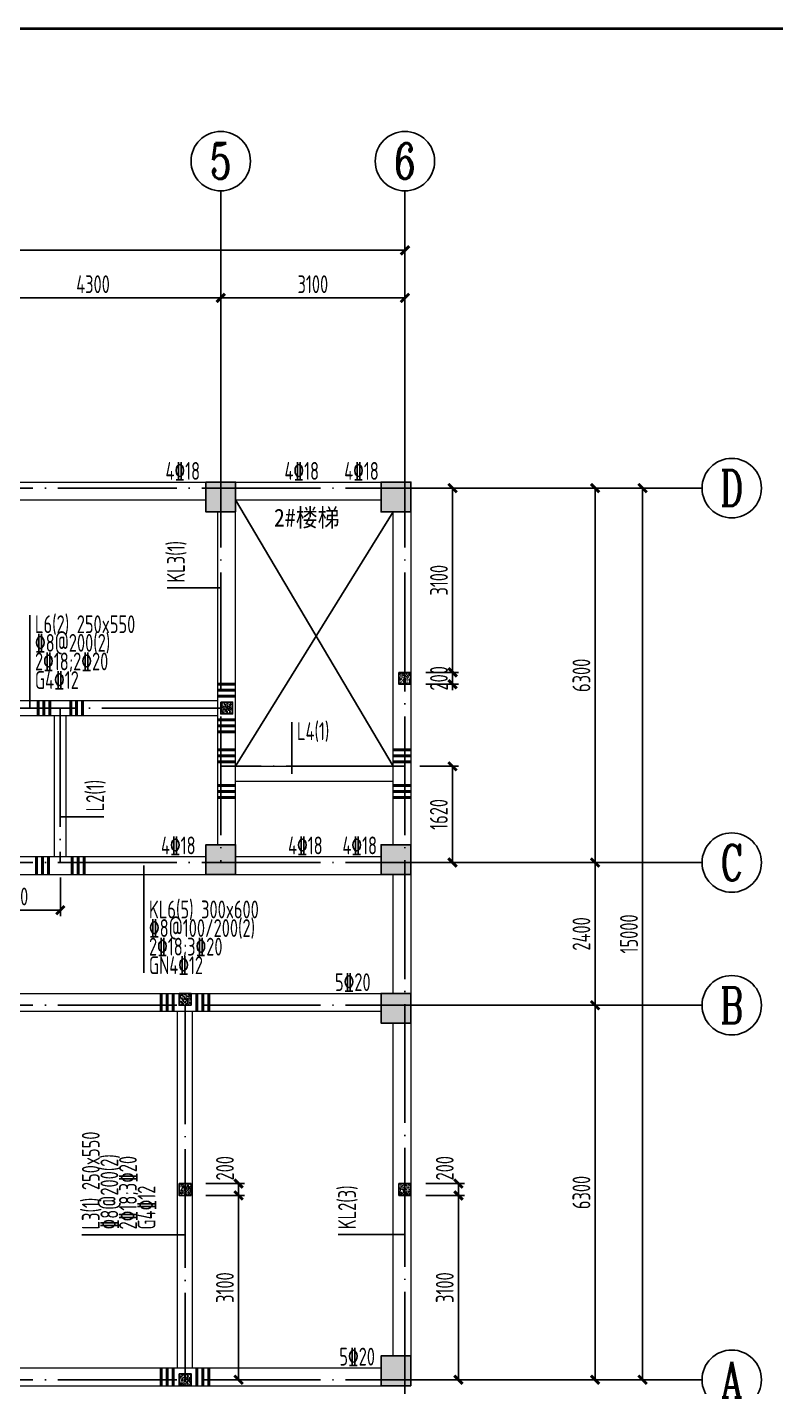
# Model space of a CAD drawing. Extents: x 9732137 to 18866768, y -962146 to 246094.
# Drawn here: x 9810541 to 9823141, y -134554 to -111681 of the extents above; entities that cross this region are included whole.
import ezdxf
from ezdxf.enums import TextEntityAlignment as Align

# ---------------------------------------------------------------- set-up
doc = ezdxf.new("R2010")
doc.units = 0
doc.header["$LTSCALE"] = 1000
doc.linetypes.add('DOTE', pattern=[2.42, 2, -0.2, 0.02, -0.2])
doc.layers.get('0').update_dxf_attribs({"linetype": 'CONTINUOUS'})
doc.layers.get('Defpoints').update_dxf_attribs({"linetype": 'CONTINUOUS'})
for name, color, linetype in [('AXIS', 1, 'DOTE'), ('AXIS_DIM', 3, 'CONTINUOUS'), ('AXIS_NUM', 7, 'CONTINUOUS'), ('BORDER', 7, 'CONTINUOUS'), ('COLU', 7, 'CONTINUOUS'), ('DIM', 3, 'CONTINUOUS'), ('TEXT', 7, 'CONTINUOUS'), ('柱涂实', 54, 'CONTINUOUS'), ('零厚板', 7, 'CONTINUOUS')]:
    doc.layers.add(name, color=color, linetype=linetype)
for name, color, linetype, lineweight in [('梁', 4, 'CONTINUOUS', 18), ('梁原位标注', 7, 'CONTINUOUS', 25), ('梁集中标注', 2, 'CONTINUOUS', 25), ('梁集中标注竖向', 2, 'CONTINUOUS', 25), ('次梁箍筋', 1, 'CONTINUOUS', 40)]:
    doc.layers.add(name, color=color, linetype=linetype, lineweight=lineweight)
doc.styles.add('STYLE3', font='simhei.ttf', dxfattribs={"width": 0.9})
doc.styles.add('TSSD_Axis', font='Complex.shx', dxfattribs={"width": 0.7, "bigfont": 'hztxt.shx'})
doc.styles.add('TSSD_Dimension', font='Tssdeng.shx', dxfattribs={"width": 0.7, "bigfont": 'hztxt.shx'})
doc.styles.add('TSSD_Rein', font='Tssdeng.shx', dxfattribs={"width": 0.7, "bigfont": 'hztxt.shx'})
doc.dimstyles.new('TSSD_100_100$0', dxfattribs={"dimtxt": 300, "dimasz": 100, "dimexe": 100, "dimexo": 250, "dimgap": 80, "dimtad": 1, "dimdec": 0, "dimzin": 0, "dimdsep": 46, "dimtxsty": 'TSSD_Dimension', "dimblk1": 'ARCHTICK', "dimblk2": 'ARCHTICK', "dimsah": 1, "dimcen": 0, "dimclrd": 3, "dimclre": 256, "dimclrt": 7, "dimadec": 1, "dimazin": 0, "dimtfac": 1, "dimtdec": 0, "dimtix": 1, "dimtmove": 2, "dimatfit": 3, "dimldrblk": 'ARCHTICK', "dimfxl": 1, "dimtolj": 1, "dimtzin": 0, "dimarcsym": 0})

# ---------------------------------------------------------------- blocks, each defined once
blk = doc.blocks.new('ts_axno')
at = {"color": 0, "linetype": 'ByBlock', "lineweight": -2}
blk.add_circle((0, 0), 0.5, dxfattribs=at)
at = {"color": 0, "linetype": 'ByBlock', "lineweight": -2, "style": 'TSSD_Axis', "width": 0.7}
blk.add_attdef('A', text='', height=0.6, dxfattribs=at).set_placement((0, 0), align=Align.MIDDLE_CENTER)
blk = doc.blocks.new('_ArchTick')
at = {"color": 0, "linetype": 'ByBlock', "const_width": 0.5}
blk.add_lwpolyline([(-0.71, -0.71), (0.71, 0.71)], dxfattribs=at)
blk = doc.blocks.new('*D8')
at = {"layer": 'AXIS_DIM', "lineweight": -2}
for p, q in [((9813799, -118185), (9813799, -116135)), ((9816899, -118185), (9816899, -116135))]:
    blk.add_line(p, q, dxfattribs=at)
at = {"layer": 'AXIS_DIM', "color": 3, "lineweight": -2}
blk.add_line((9816899, -116235), (9813799, -116235), dxfattribs=at)
at = {"layer": 'Defpoints', "color": 0}
for p in [(9813799, -116235), (9813799, -118435), (9816899, -118435)]:
    blk.add_point(p, dxfattribs=at)
at = {"layer": 'AXIS_DIM', "color": 3, "lineweight": -2, "xscale": 100, "yscale": 100, "zscale": 100, "rotation": 180}
blk.add_blockref('_ArchTick', (9813799, -116235), dxfattribs=at)
at = {"layer": 'AXIS_DIM', "color": 3, "lineweight": -2, "xscale": 100, "yscale": 100, "zscale": 100}
blk.add_blockref('_ArchTick', (9816899, -116235), dxfattribs=at)
at = {"layer": 'AXIS_DIM', "color": 7, "insert": (9815349, -116005), "char_height": 300, "attachment_point": 5, "style": 'TSSD_Dimension'}
blk.add_mtext('\\A1;3100', dxfattribs=at)
blk = doc.blocks.new('*D9')
at = {"layer": 'AXIS_DIM', "lineweight": -2}
for p, q in [((9809499, -118185), (9809499, -116135)), ((9813799, -118185), (9813799, -116135))]:
    blk.add_line(p, q, dxfattribs=at)
at = {"layer": 'AXIS_DIM', "color": 3, "lineweight": -2}
blk.add_line((9813799, -116235), (9809499, -116235), dxfattribs=at)
at = {"layer": 'Defpoints', "color": 0}
for p in [(9809499, -116235), (9809499, -118435), (9813799, -118435)]:
    blk.add_point(p, dxfattribs=at)
at = {"layer": 'AXIS_DIM', "color": 3, "lineweight": -2, "xscale": 100, "yscale": 100, "zscale": 100, "rotation": 180}
blk.add_blockref('_ArchTick', (9809499, -116235), dxfattribs=at)
at = {"layer": 'AXIS_DIM', "color": 3, "lineweight": -2, "xscale": 100, "yscale": 100, "zscale": 100}
blk.add_blockref('_ArchTick', (9813799, -116235), dxfattribs=at)
at = {"layer": 'AXIS_DIM', "color": 7, "insert": (9811649, -116005), "char_height": 300, "attachment_point": 5, "style": 'TSSD_Dimension'}
blk.add_mtext('\\A1;4300', dxfattribs=at)
blk = doc.blocks.new('*D13')
at = {"layer": 'AXIS_DIM', "lineweight": -2}
for p, q in [((9794899, -118185), (9794899, -115335)), ((9816899, -118185), (9816899, -115335))]:
    blk.add_line(p, q, dxfattribs=at)
at = {"layer": 'AXIS_DIM', "color": 3, "lineweight": -2}
blk.add_line((9794899, -115435), (9816899, -115435), dxfattribs=at)
at = {"layer": 'Defpoints', "color": 0}
for p in [(9816899, -115435), (9794899, -118435), (9816899, -118435)]:
    blk.add_point(p, dxfattribs=at)
at = {"layer": 'AXIS_DIM', "color": 3, "lineweight": -2, "xscale": 100, "yscale": 100, "zscale": 100, "rotation": 180}
blk.add_blockref('_ArchTick', (9794899, -115435), dxfattribs=at)
at = {"layer": 'AXIS_DIM', "color": 3, "lineweight": -2, "xscale": 100, "yscale": 100, "zscale": 100}
blk.add_blockref('_ArchTick', (9816899, -115435), dxfattribs=at)
at = {"layer": 'AXIS_DIM', "color": 7, "insert": (9805899, -115205), "char_height": 300, "attachment_point": 5, "style": 'TSSD_Dimension'}
blk.add_mtext('\\A1;22000', dxfattribs=at)
blk = doc.blocks.new('*D22')
at = {"layer": 'AXIS_DIM', "lineweight": -2}
for p, q in [((9818149, -119435), (9820199, -119435)), ((9818149, -125735), (9820199, -125735))]:
    blk.add_line(p, q, dxfattribs=at)
at = {"layer": 'AXIS_DIM', "color": 3, "lineweight": -2}
blk.add_line((9820099, -119435), (9820099, -125735), dxfattribs=at)
at = {"layer": 'Defpoints', "color": 0}
for p in [(9817899, -119435), (9817899, -125735), (9820099, -125735)]:
    blk.add_point(p, dxfattribs=at)
at = {"layer": 'AXIS_DIM', "color": 3, "lineweight": -2, "xscale": 100, "yscale": 100, "zscale": 100}
for p, rotation in [((9820099, -119435), 90), ((9820099, -125735), 270)]:
    blk.add_blockref('_ArchTick', p, dxfattribs=dict(at, rotation=rotation))
at = {"layer": 'AXIS_DIM', "color": 7, "insert": (9819869, -122585), "char_height": 300, "attachment_point": 5, "rotation": 90, "style": 'TSSD_Dimension'}
blk.add_mtext('\\A1;6300', dxfattribs=at)
blk = doc.blocks.new('*D23')
at = {"layer": 'AXIS_DIM', "lineweight": -2}
for p, q in [((9818149, -125735), (9820199, -125735)), ((9818149, -128135), (9820199, -128135))]:
    blk.add_line(p, q, dxfattribs=at)
at = {"layer": 'AXIS_DIM', "color": 3, "lineweight": -2}
blk.add_line((9820099, -125735), (9820099, -128135), dxfattribs=at)
at = {"layer": 'Defpoints', "color": 0}
for p in [(9817899, -125735), (9817899, -128135), (9820099, -128135)]:
    blk.add_point(p, dxfattribs=at)
at = {"layer": 'AXIS_DIM', "color": 3, "lineweight": -2, "xscale": 100, "yscale": 100, "zscale": 100}
for p, rotation in [((9820099, -125735), 90), ((9820099, -128135), 270)]:
    blk.add_blockref('_ArchTick', p, dxfattribs=dict(at, rotation=rotation))
at = {"layer": 'AXIS_DIM', "color": 7, "insert": (9819869, -126935), "char_height": 300, "attachment_point": 5, "rotation": 90, "style": 'TSSD_Dimension'}
blk.add_mtext('\\A1;2400', dxfattribs=at)
blk = doc.blocks.new('*D24')
at = {"layer": 'AXIS_DIM', "lineweight": -2}
for p, q in [((9818149, -128135), (9820199, -128135)), ((9818149, -134435), (9820199, -134435))]:
    blk.add_line(p, q, dxfattribs=at)
at = {"layer": 'AXIS_DIM', "color": 3, "lineweight": -2}
blk.add_line((9820099, -128135), (9820099, -134435), dxfattribs=at)
at = {"layer": 'Defpoints', "color": 0}
for p in [(9817899, -128135), (9817899, -134435), (9820099, -134435)]:
    blk.add_point(p, dxfattribs=at)
at = {"layer": 'AXIS_DIM', "color": 3, "lineweight": -2, "xscale": 100, "yscale": 100, "zscale": 100}
for p, rotation in [((9820099, -128135), 90), ((9820099, -134435), 270)]:
    blk.add_blockref('_ArchTick', p, dxfattribs=dict(at, rotation=rotation))
at = {"layer": 'AXIS_DIM', "color": 7, "insert": (9819869, -131285), "char_height": 300, "attachment_point": 5, "rotation": 90, "style": 'TSSD_Dimension'}
blk.add_mtext('\\A1;6300', dxfattribs=at)
blk = doc.blocks.new('*D25')
at = {"layer": 'AXIS_DIM', "lineweight": -2}
for p, q in [((9818149, -119435), (9820999, -119435)), ((9818149, -134435), (9820999, -134435))]:
    blk.add_line(p, q, dxfattribs=at)
at = {"layer": 'AXIS_DIM', "color": 3, "lineweight": -2}
blk.add_line((9820899, -134435), (9820899, -119435), dxfattribs=at)
at = {"layer": 'Defpoints', "color": 0}
for p in [(9817899, -119435), (9820899, -119435), (9817899, -134435)]:
    blk.add_point(p, dxfattribs=at)
at = {"layer": 'AXIS_DIM', "color": 3, "lineweight": -2, "xscale": 100, "yscale": 100, "zscale": 100}
for p, rotation in [((9820899, -119435), 90), ((9820899, -134435), 270)]:
    blk.add_blockref('_ArchTick', p, dxfattribs=dict(at, rotation=rotation))
at = {"layer": 'AXIS_DIM', "color": 7, "insert": (9820669, -126935), "char_height": 300, "attachment_point": 5, "rotation": 90, "style": 'TSSD_Dimension'}
blk.add_mtext('\\A1;15000', dxfattribs=at)
blk = doc.blocks.new('*D140')
at = {"layer": 'Defpoints', "color": 0}
for p in [(9809499, -125735), (9811099, -125735), (9811099, -126535)]:
    blk.add_point(p, dxfattribs=at)
at = {"layer": 'DIM', "lineweight": -2}
for p, q in [((9809499, -125985), (9809499, -126635)), ((9811099, -125985), (9811099, -126635))]:
    blk.add_line(p, q, dxfattribs=at)
at = {"layer": 'DIM', "color": 3, "lineweight": -2}
blk.add_line((9809499, -126535), (9811099, -126535), dxfattribs=at)
at = {"layer": 'DIM', "color": 3, "lineweight": -2, "xscale": 100, "yscale": 100, "zscale": 100, "rotation": 180}
blk.add_blockref('_ArchTick', (9809499, -126535), dxfattribs=at)
at = {"layer": 'DIM', "color": 3, "lineweight": -2, "xscale": 100, "yscale": 100, "zscale": 100}
blk.add_blockref('_ArchTick', (9811099, -126535), dxfattribs=at)
at = {"layer": 'DIM', "color": 7, "insert": (9810299, -126305), "char_height": 300, "attachment_point": 5, "style": 'TSSD_Dimension'}
blk.add_mtext('\\A1;1600', dxfattribs=at)
blk = doc.blocks.new('*D141')
at = {"layer": 'Defpoints', "color": 0}
for p in [(9816899, -124115), (9817699, -124115), (9816899, -125735)]:
    blk.add_point(p, dxfattribs=at)
at = {"layer": 'DIM', "lineweight": -2}
for p, q in [((9817149, -124115), (9817799, -124115)), ((9817149, -125735), (9817799, -125735))]:
    blk.add_line(p, q, dxfattribs=at)
at = {"layer": 'DIM', "color": 3, "lineweight": -2}
blk.add_line((9817699, -125735), (9817699, -124115), dxfattribs=at)
at = {"layer": 'DIM', "color": 3, "lineweight": -2, "xscale": 100, "yscale": 100, "zscale": 100}
for p, rotation in [((9817699, -124115), 90), ((9817699, -125735), 270)]:
    blk.add_blockref('_ArchTick', p, dxfattribs=dict(at, rotation=rotation))
at = {"layer": 'DIM', "color": 7, "insert": (9817469, -124925), "char_height": 300, "attachment_point": 5, "rotation": 90, "style": 'TSSD_Dimension'}
blk.add_mtext('\\A1;1620', dxfattribs=at)
blk = doc.blocks.new('GZ')
at = {"layer": 'TEXT'}
h = blk.add_hatch(dxfattribs=at)
h.set_pattern_fill('AR-CONC', color=6, scale=0.4, angle=180, style=0)
h.set_pattern_definition([(230, (3351996.74, 92641.444), (-72.873868, 6.375634), [7.62, -83.82]), (175, (3351996.74, 92641.44), (14.09713, -76.422657), [6.096, -67.056]), (280.451, (3351990.67, 92641.975), (-58.777, -70.046675), [6.476, -71.236]), (226.1842, (3351996.74, 92621.12), (-108.431616, 16.81693), [11.43, -125.73]), (276.6356, (3351987.7, 92622.52), (-94.961694, -98.970222), [9.714, -106.854]), (171.184, (3351996.74, 92621.12), (-94.96184, -98.970047), [9.144, -100.584]), (201, (3351986.58, 92626.204), (-60.645952, 40.906207), [7.62, -83.82]), (146, (3351986.58, 92626.2), (-24.720811, -73.675186), [6.096, -67.056]), (251.4514, (3351981.526, 92629.61), (-85.366596, -32.769143), [6.476, -71.236]), (217.5, (3351996.74, 92641.444), (-1.2354413, -33.8220155), [0, -66.2432, 0, -68.072, 0, -67.31]), (187.5, (3351996.74, 92641.444), (-26.727865, -40.07223), [0, -38.8112, 0, -64.7192, 0, -25.654]), (147.5, (3352019.397, 92641.444), (-54.236238, 2.2914976), [0, -25.4, 0, -79.248, 0, -105.156]), (137.5, (3352029.557, 92641.444), (-59.251673, -10.170596), [0, -33.02, 0, -52.6288, 0, -74.676])])
h.paths.add_polyline_path([(3162038, 237206), (3162238, 237206), (3162238, 237006), (3162038, 237006)])
at = {"color": 6}
blk.add_lwpolyline([(3162038, 237206), (3162238, 237206), (3162238, 237006), (3162038, 237006)], close=True, dxfattribs=at)
blk = doc.blocks.new('*D498')
at = {"layer": 'Defpoints', "color": 0}
for p in [(9813299, -131335), (9814099, -131335), (9813299, -134435)]:
    blk.add_point(p, dxfattribs=at)
at = {"layer": 'DIM', "lineweight": -2}
for p, q in [((9813549, -131335), (9814199, -131335)), ((9813549, -134435), (9814199, -134435))]:
    blk.add_line(p, q, dxfattribs=at)
at = {"layer": 'DIM', "color": 3, "lineweight": -2}
blk.add_line((9814099, -134435), (9814099, -131335), dxfattribs=at)
at = {"layer": 'DIM', "color": 3, "lineweight": -2, "xscale": 100, "yscale": 100, "zscale": 100}
for p, rotation in [((9814099, -131335), 90), ((9814099, -134435), 270)]:
    blk.add_blockref('_ArchTick', p, dxfattribs=dict(at, rotation=rotation))
at = {"layer": 'DIM', "color": 7, "insert": (9813869, -132885), "char_height": 300, "attachment_point": 5, "rotation": 90, "style": 'TSSD_Dimension'}
blk.add_mtext('\\A1;3100', dxfattribs=at)
blk = doc.blocks.new('*D499')
at = {"layer": 'Defpoints', "color": 0}
for p in [(9813299, -131135), (9814099, -131135), (9813299, -131335)]:
    blk.add_point(p, dxfattribs=at)
at = {"layer": 'DIM', "lineweight": -2}
for p, q in [((9813549, -131135), (9814199, -131135)), ((9813549, -131335), (9814199, -131335))]:
    blk.add_line(p, q, dxfattribs=at)
at = {"layer": 'DIM', "color": 3, "lineweight": -2}
blk.add_line((9814099, -131335), (9814099, -131135), dxfattribs=at)
at = {"layer": 'DIM', "color": 3, "lineweight": -2, "xscale": 100, "yscale": 100, "zscale": 100}
for p, rotation in [((9814099, -131135), 90), ((9814099, -131335), 270)]:
    blk.add_blockref('_ArchTick', p, dxfattribs=dict(at, rotation=rotation))
at = {"layer": 'DIM', "color": 7, "insert": (9813869, -130877), "char_height": 300, "attachment_point": 5, "rotation": 90, "style": 'TSSD_Dimension'}
blk.add_mtext('\\A1;200', dxfattribs=at)
blk = doc.blocks.new('*D500')
at = {"layer": 'Defpoints', "color": 0}
for p in [(9816999, -131335), (9817799, -131335), (9816999, -134435)]:
    blk.add_point(p, dxfattribs=at)
at = {"layer": 'DIM', "lineweight": -2}
for p, q in [((9817249, -131335), (9817899, -131335)), ((9817249, -134435), (9817899, -134435))]:
    blk.add_line(p, q, dxfattribs=at)
at = {"layer": 'DIM', "color": 3, "lineweight": -2}
blk.add_line((9817799, -134435), (9817799, -131335), dxfattribs=at)
at = {"layer": 'DIM', "color": 3, "lineweight": -2, "xscale": 100, "yscale": 100, "zscale": 100}
for p, rotation in [((9817799, -131335), 90), ((9817799, -134435), 270)]:
    blk.add_blockref('_ArchTick', p, dxfattribs=dict(at, rotation=rotation))
at = {"layer": 'DIM', "color": 7, "insert": (9817569, -132885), "char_height": 300, "attachment_point": 5, "rotation": 90, "style": 'TSSD_Dimension'}
blk.add_mtext('\\A1;3100', dxfattribs=at)
blk = doc.blocks.new('*D501')
at = {"layer": 'Defpoints', "color": 0}
for p in [(9816999, -131135), (9817799, -131135), (9816999, -131335)]:
    blk.add_point(p, dxfattribs=at)
at = {"layer": 'DIM', "lineweight": -2}
for p, q in [((9817249, -131135), (9817899, -131135)), ((9817249, -131335), (9817899, -131335))]:
    blk.add_line(p, q, dxfattribs=at)
at = {"layer": 'DIM', "color": 3, "lineweight": -2}
blk.add_line((9817799, -131335), (9817799, -131135), dxfattribs=at)
at = {"layer": 'DIM', "color": 3, "lineweight": -2, "xscale": 100, "yscale": 100, "zscale": 100}
for p, rotation in [((9817799, -131135), 90), ((9817799, -131335), 270)]:
    blk.add_blockref('_ArchTick', p, dxfattribs=dict(at, rotation=rotation))
at = {"layer": 'DIM', "color": 7, "insert": (9817569, -130877), "char_height": 300, "attachment_point": 5, "rotation": 90, "style": 'TSSD_Dimension'}
blk.add_mtext('\\A1;200', dxfattribs=at)
blk = doc.blocks.new('*D510')
at = {"layer": 'Defpoints', "color": 0}
for p in [(9816999, -122535), (9817701, -122535), (9816999, -122735)]:
    blk.add_point(p, dxfattribs=at)
at = {"layer": 'DIM', "lineweight": -2}
for p, q in [((9817249, -122535), (9817801, -122535)), ((9817249, -122735), (9817801, -122735))]:
    blk.add_line(p, q, dxfattribs=at)
at = {"layer": 'DIM', "color": 3, "lineweight": -2}
for p, q in [((9817701, -122535), (9817701, -122435)), ((9817701, -122735), (9817701, -122535)), ((9817701, -122735), (9817701, -122835))]:
    blk.add_line(p, q, dxfattribs=at)
at = {"layer": 'DIM', "color": 3, "lineweight": -2, "xscale": 100, "yscale": 100, "zscale": 100}
for p, rotation in [((9817701, -122535), 270), ((9817701, -122735), 90)]:
    blk.add_blockref('_ArchTick', p, dxfattribs=dict(at, rotation=rotation))
at = {"layer": 'DIM', "color": 7, "insert": (9817471, -122635), "char_height": 300, "attachment_point": 5, "rotation": 90, "style": 'TSSD_Dimension'}
blk.add_mtext('\\A1;200', dxfattribs=at)
blk = doc.blocks.new('*D511')
at = {"layer": 'Defpoints', "color": 0}
for p in [(9816999, -119435), (9817701, -119435), (9816999, -122535)]:
    blk.add_point(p, dxfattribs=at)
at = {"layer": 'DIM', "lineweight": -2}
for p, q in [((9817249, -119435), (9817801, -119435)), ((9817249, -122535), (9817801, -122535))]:
    blk.add_line(p, q, dxfattribs=at)
at = {"layer": 'DIM', "color": 3, "lineweight": -2}
blk.add_line((9817701, -122535), (9817701, -119435), dxfattribs=at)
at = {"layer": 'DIM', "color": 3, "lineweight": -2, "xscale": 100, "yscale": 100, "zscale": 100}
for p, rotation in [((9817701, -119435), 90), ((9817701, -122535), 270)]:
    blk.add_blockref('_ArchTick', p, dxfattribs=dict(at, rotation=rotation))
at = {"layer": 'DIM', "color": 7, "insert": (9817471, -120985), "char_height": 300, "attachment_point": 5, "rotation": 90, "style": 'TSSD_Dimension'}
blk.add_mtext('\\A1;3100', dxfattribs=at)

msp = doc.modelspace()

# ---------------------------------------------------------------- hatches: boundary and pattern name
at = {"layer": '柱涂实'}
for points in [[(9814048.5, -119835.1), (9814048.5, -119335.1), (9813548.5, -119335.1), (9813548.5, -119835.1)], [(9816998.5, -119835.1), (9816998.5, -119335.1), (9816498.5, -119335.1), (9816498.5, -119835.1)], [(9814048.5, -125935.1), (9814048.5, -125435.1), (9813548.5, -125435.1), (9813548.5, -125935.1)], [(9816998.5, -125935.1), (9816998.5, -125435.1), (9816498.5, -125435.1), (9816498.5, -125935.1)], [(9816998.5, -128435.1), (9816998.5, -127935.1), (9816498.5, -127935.1), (9816498.5, -128435.1)], [(9816998.5, -134535.1), (9816998.5, -134035.1), (9816498.5, -134035.1), (9816498.5, -134535.1)]]:
    msp.add_hatch(color=256, dxfattribs=at).paths.add_polyline_path(points)

# ---------------------------------------------------------------- linework, layer by layer
at = {"layer": 'AXIS'}
for p, q in [((9813798.5, -118435.1, 0), (9813798.5, -125735.1, 0)), ((9816898.5, -118435.1, 0), (9816898.5, -135435.1, 0)), ((9817898.5, -119435.1, 0), (9793898.5, -119435.1, 0)), ((9813798.5, -123135.1, 0), (9805298.5, -123135.1, 0)), ((9811098.5, -123135.1, 0), (9811098.5, -125735.1, 0)), ((9816898.5, -124115.1, 0), (9813798.5, -124115.1, 0)), ((9817898.5, -125735.1, 0), (9793898.5, -125735.1, 0)), ((9817898.5, -128135.1, 0), (9793898.5, -128135.1, 0)), ((9813198.5, -128135.1, 0), (9813198.5, -134435.1, 0)), ((9817898.5, -134435.1, 0), (9793898.5, -134435.1, 0))]:
    msp.add_line(p, q, dxfattribs=at)
at = {"layer": 'AXIS_NUM'}
for p, q in [((9813798.5, -118435.1, 0), (9813798.5, -114435.1, 0)), ((9816898.5, -118435.1, 0), (9816898.5, -114435.1, 0)), ((9817898.5, -119435.1, 0), (9821898.5, -119435.1, 0)), ((9817898.5, -125735.1, 0), (9821898.5, -125735.1, 0)), ((9817898.5, -128135.1, 0), (9821898.5, -128135.1, 0)), ((9817898.5, -134435.1, 0), (9821898.5, -134435.1, 0))]:
    msp.add_line(p, q, dxfattribs=at)
at = {"layer": 'BORDER', "const_width": 50}
msp.add_lwpolyline([(9779556.8, -151706.3), (9779556.8, -111706.3), (9835456.8, -111706.3), (9835456.8, -151706.3)], close=True, dxfattribs=at)
at = {"layer": 'COLU', "ltscale": 1}
for points in [[(9814048.5, -119835.1), (9814048.5, -119335.1), (9813548.5, -119335.1), (9813548.5, -119835.1)], [(9816998.5, -119835.1), (9816998.5, -119335.1), (9816498.5, -119335.1), (9816498.5, -119835.1)], [(9814048.5, -125935.1), (9814048.5, -125435.1), (9813548.5, -125435.1), (9813548.5, -125935.1)], [(9816998.5, -125935.1), (9816998.5, -125435.1), (9816498.5, -125435.1), (9816498.5, -125935.1)], [(9816998.5, -128435.1), (9816998.5, -127935.1), (9816498.5, -127935.1), (9816498.5, -128435.1)], [(9816998.5, -134535.1), (9816998.5, -134035.1), (9816498.5, -134035.1), (9816498.5, -134535.1)]]:
    msp.add_lwpolyline(points, close=True, dxfattribs=at)
at = {"layer": '柱涂实', "linetype": 'Continuous'}
for points in [[(9814048.5, -119835.1), (9814048.5, -119335.1), (9813548.5, -119335.1), (9813548.5, -119835.1)], [(9816998.5, -119835.1), (9816998.5, -119335.1), (9816498.5, -119335.1), (9816498.5, -119835.1)], [(9814048.5, -125935.1), (9814048.5, -125435.1), (9813548.5, -125435.1), (9813548.5, -125935.1)], [(9816998.5, -125935.1), (9816998.5, -125435.1), (9816498.5, -125435.1), (9816498.5, -125935.1)], [(9816998.5, -128435.1), (9816998.5, -127935.1), (9816498.5, -127935.1), (9816498.5, -128435.1)], [(9816998.5, -134535.1), (9816998.5, -134035.1), (9816498.5, -134035.1), (9816498.5, -134535.1)]]:
    msp.add_lwpolyline(points, close=True, dxfattribs=at)
at = {"layer": '梁', "ltscale": 1}
for p, q in [((9809748.5, -119335.1), (9813548.5, -119335.1)), ((9814048.5, -119335.1), (9816498.5, -119335.1)), ((9809748.5, -119635.1), (9813548.5, -119635.1)), ((9813748.5, -125435.1), (9813748.5, -119835.1)), ((9814048.5, -119635.1), (9816498.5, -119635.1)), ((9814048.5, -125435.1), (9814048.5, -119835.1)), ((9816698.5, -125435.1), (9816698.5, -119835.1)), ((9816998.5, -119835.1, 0), (9816998.5, -125435.1, 0)), ((9809648.5, -123010.1), (9813748.5, -123010.1)), ((9809648.5, -123260.1), (9813748.5, -123260.1)), ((9810998.5, -125635.1), (9810998.5, -123260.1)), ((9811198.5, -125635.1), (9811198.5, -123260.1)), ((9814048.5, -124115.1), (9816698.5, -124115.1)), ((9814048.5, -124365.1), (9816698.5, -124365.1)), ((9809748.5, -125635.1), (9813548.5, -125635.1)), ((9814048.5, -125635.1), (9816498.5, -125635.1)), ((9809748.5, -125935.1), (9813548.5, -125935.1)), ((9814048.5, -125935.1), (9816498.5, -125935.1)), ((9816698.5, -127935.1), (9816698.5, -125935.1)), ((9816998.5, -125935.1, 0), (9816998.5, -127935.1, 0)), ((9809748.5, -127935.1), (9816498.5, -127935.1)), ((9809748.5, -128235.1), (9816498.5, -128235.1)), ((9813073.5, -134235.1), (9813073.5, -128235.1)), ((9813323.5, -134235.1), (9813323.5, -128235.1)), ((9816698.5, -134035.1), (9816698.5, -128435.1)), ((9816998.5, -128435.1, 0), (9816998.5, -134035.1, 0)), ((9809748.5, -134235.1), (9816498.5, -134235.1)), ((9809748.5, -134535.1), (9816498.5, -134535.1))]:
    msp.add_line(p, q, dxfattribs=at)
at = {"layer": '梁集中标注', "color": 21, "linetype": 'Continuous', "ltscale": 1}
for p, q in [((9810582.9, -123135.1, 0), (9810582.9, -121575.4, 0)), ((9814992.4, -124240.1, 0), (9814992.4, -123375.1, 0))]:
    msp.add_line(p, q, dxfattribs=at)
at = {"layer": '梁集中标注', "linetype": 'Continuous', "ltscale": 1}
msp.add_line((9812501.5, -125785.1, 0), (9812501.5, -127589.1, 0), dxfattribs=at)
at = {"layer": '梁集中标注竖向', "linetype": 'Continuous', "ltscale": 1}
for p, q in [((9813798.5, -121114.3, 0), (9812894.3, -121114.3, 0)), ((9816898.5, -131992.4, 0), (9815774.6, -131992.4, 0))]:
    msp.add_line(p, q, dxfattribs=at)
at = {"layer": '梁集中标注竖向', "color": 21, "linetype": 'Continuous', "ltscale": 1}
for p, q in [((9811098.5, -124962.8, 0), (9811832.8, -124962.8, 0)), ((9813198.5, -131996.2, 0), (9811461.1, -131996.2, 0))]:
    msp.add_line(p, q, dxfattribs=at)
at = {"layer": '次梁箍筋', "linetype": 'Continuous', "ltscale": 1}
for p, q in [((9813748.5, -122735.1), (9814048.5, -122735.1)), ((9810723.5, -123010.1), (9810723.5, -123260.1)), ((9810823.5, -123010.1), (9810823.5, -123260.1)), ((9810923.5, -123010.1), (9810923.5, -123260.1)), ((9811273.5, -123010.1), (9811273.5, -123260.1)), ((9811373.5, -123010.1), (9811373.5, -123260.1)), ((9811473.5, -123010.1), (9811473.5, -123260.1)), ((9813748.5, -122835.1), (9814048.5, -122835.1)), ((9813748.5, -122935.1), (9814048.5, -122935.1)), ((9813748.5, -123335.1), (9814048.5, -123335.1)), ((9813748.5, -123435.1), (9814048.5, -123435.1)), ((9813748.5, -123535.1), (9814048.5, -123535.1)), ((9813748.5, -123840.1), (9814048.5, -123840.1)), ((9813748.5, -123940.1), (9814048.5, -123940.1)), ((9816698.5, -123840.1), (9816998.5, -123840.1)), ((9816698.5, -123940.1), (9816998.5, -123940.1)), ((9813748.5, -124040.1), (9814048.5, -124040.1)), ((9816698.5, -124040.1), (9816998.5, -124040.1)), ((9813748.5, -124440.1), (9814048.5, -124440.1)), ((9813748.5, -124540.1), (9814048.5, -124540.1)), ((9813748.5, -124640.1), (9814048.5, -124640.1)), ((9816698.5, -124440.1), (9816998.5, -124440.1)), ((9816698.5, -124540.1), (9816998.5, -124540.1)), ((9816698.5, -124640.1), (9816998.5, -124640.1)), ((9810698.5, -125635.1), (9810698.5, -125935.1)), ((9810798.5, -125635.1), (9810798.5, -125935.1)), ((9810898.5, -125635.1), (9810898.5, -125935.1)), ((9811298.5, -125635.1), (9811298.5, -125935.1)), ((9811398.5, -125635.1), (9811398.5, -125935.1)), ((9811498.5, -125635.1), (9811498.5, -125935.1)), ((9812798.5, -127935.1), (9812798.5, -128235.1)), ((9812898.5, -127935.1), (9812898.5, -128235.1)), ((9812998.5, -127935.1), (9812998.5, -128235.1)), ((9813398.5, -127935.1), (9813398.5, -128235.1)), ((9813498.5, -127935.1), (9813498.5, -128235.1)), ((9813598.5, -127935.1), (9813598.5, -128235.1)), ((9812798.5, -134235.1), (9812798.5, -134535.1)), ((9812898.5, -134235.1), (9812898.5, -134535.1)), ((9812998.5, -134235.1), (9812998.5, -134535.1)), ((9813398.5, -134235.1), (9813398.5, -134535.1)), ((9813498.5, -134235.1), (9813498.5, -134535.1)), ((9813598.5, -134235.1), (9813598.5, -134535.1))]:
    msp.add_line(p, q, dxfattribs=at)
at = {"layer": '零厚板', "ltscale": 1}
for p, q in [((9814048.5, -119635.1), (9816698.5, -124115.1)), ((9816698.5, -119835.1), (9814048.5, -124115.1))]:
    msp.add_line(p, q, dxfattribs=at)

# ---------------------------------------------------------------- block references
at = {"color": 0}
for p in [(6654760.7, -359741.1, 0), (6651760.7, -360241.1, 0), (6651060.7, -365141.1, 0), (6651060.7, -368341.1, 0), (6654760.7, -368341.1, 0), (6651060.7, -371541.1, 0)]:
    msp.add_blockref('GZ', p, dxfattribs=at)
at = {"layer": 'AXIS_NUM'}
ref = msp.add_blockref('ts_axno', (9813798.5, -113935.1, 0), dxfattribs=dict(at, xscale=1000, yscale=1000, zscale=1000))
ref.add_attrib('5', '5', dxfattribs={"height": 600, "style": 'TSSD_Axis', "width": 0.7}).set_placement((9813798.5, -113935.1, 0), align=Align.MIDDLE_CENTER)
ref = msp.add_blockref('ts_axno', (9816898.5, -113935.1, 0), dxfattribs=dict(at, xscale=1000, yscale=1000, zscale=1000))
ref.add_attrib('6', '6', dxfattribs={"height": 600, "style": 'TSSD_Axis', "width": 0.7}).set_placement((9816898.5, -113935.1, 0), align=Align.MIDDLE_CENTER)
ref = msp.add_blockref('ts_axno', (9822398.5, -119435.1, 0), dxfattribs=dict(at, xscale=-1000, yscale=1000, zscale=1000))
ref.add_attrib('D', 'D', dxfattribs={"height": 600, "style": 'TSSD_Axis', "width": 0.7}).set_placement((9822398.5, -119435.1, 0), align=Align.MIDDLE_CENTER)
ref = msp.add_blockref('ts_axno', (9822398.5, -125735.1, 0), dxfattribs=dict(at, xscale=-1000, yscale=1000, zscale=1000))
ref.add_attrib('C', 'C', dxfattribs={"height": 600, "style": 'TSSD_Axis', "width": 0.7}).set_placement((9822398.5, -125735.1, 0), align=Align.MIDDLE_CENTER)
ref = msp.add_blockref('ts_axno', (9822398.5, -128135.1, 0), dxfattribs=dict(at, xscale=-1000, yscale=1000, zscale=1000))
ref.add_attrib('B', 'B', dxfattribs={"height": 600, "style": 'TSSD_Axis', "width": 0.7}).set_placement((9822398.5, -128135.1, 0), align=Align.MIDDLE_CENTER)
ref = msp.add_blockref('ts_axno', (9822398.5, -134435.1, 0), dxfattribs=dict(at, xscale=-1000, yscale=1000, zscale=1000))
ref.add_attrib('A', 'A', dxfattribs={"height": 600, "style": 'TSSD_Axis', "width": 0.7}).set_placement((9822398.5, -134435.1, 0), align=Align.MIDDLE_CENTER)

# ---------------------------------------------------------------- texts
at = {"layer": 'TEXT', "color": 6, "style": 'STYLE3', "width": 0.9}
msp.add_text('2#楼梯', height=300, dxfattribs=at).set_placement((9814694.1, -120082.5))
at = {"layer": '梁原位标注', "style": 'TSSD_Rein', "width": 0.7}
for s, p in [('4%%13218', (9813451, -119296.3)), ('4%%13218', (9815452.9, -119296.3)), ('4%%13218', (9816458.8, -119296.3)), ('4%%13218', (9813375, -125596.3)), ('4%%13218', (9815513.7, -125596.3)), ('4%%13218', (9816428.7, -125596.3)), ('5%%13220', (9816321, -127896.3)), ('5%%13220', (9816394.2, -134196.3))]:
    msp.add_text(s, height=300, dxfattribs=at).set_placement(p, align=Align.RIGHT)
at = {"layer": '梁集中标注', "color": 21, "style": 'TSSD_Rein', "width": 0.7}
for s, p in [('L6(2) 250x550', (9810671.9, -121875.4, 0)), ('%%1328@200(2)', (9810671.9, -122188.3, 0)), ('2%%13218;2%%13220', (9810671.9, -122501.2, 0)), ('G4%%13212', (9810671.9, -122814.1, 0)), ('L4(1)', (9815081.4, -123675.1))]:
    msp.add_text(s, height=300, dxfattribs=at).set_placement(p)
at = {"layer": '梁集中标注', "style": 'TSSD_Rein', "width": 0.7}
for s, p in [('KL6(5) 300x600', (9812590.5, -126673.4, 0)), ('%%1328@100/200(2)', (9812590.5, -126986.3, 0)), ('2%%13218;3%%13220', (9812590.5, -127299.2, 0)), ('GN4%%13212', (9812590.5, -127612.1, 0))]:
    msp.add_text(s, height=300, dxfattribs=at).set_placement(p)
at = {"layer": '梁集中标注竖向', "style": 'TSSD_Rein', "width": 0.7}
for s, p in [('KL3(1) ', (9813194.3, -121025.3)), ('KL2(3)', (9816074.6, -131903.4, 0))]:
    msp.add_text(s, height=300, rotation=90, dxfattribs=at).set_placement(p)
at = {"layer": '梁集中标注竖向', "color": 21, "style": 'TSSD_Rein', "width": 0.7}
for s, p in [('L2(1)', (9811832.8, -124873.8)), ('L3(1) 250x550', (9811761.1, -131907.2, 0)), ('%%1328@200(2)', (9812074, -131907.2, 0)), ('2%%13218;3%%13220', (9812386.9, -131907.2, 0)), ('G4%%13212', (9812699.8, -131907.2, 0))]:
    msp.add_text(s, height=300, rotation=90, dxfattribs=at).set_placement(p)

# ---------------------------------------------------------------- dimensions: what is measured, and where the dimension line sits
at = {"layer": 'AXIS_DIM'}
for base, p1, p2, picture, middle in [((9816898.5, -115435.1, 0), (9794898.5, -118435.1, 0), (9816898.5, -118435.1, 0), '*D13', (9805898.5, -115205.1, 0)), ((9809498.5, -116235.1, 0), (9813798.5, -118435.1, 0), (9809498.5, -118435.1, 0), '*D9', (9811648.5, -116005.1, 0)), ((9813798.5, -116235.1, 0), (9816898.5, -118435.1, 0), (9813798.5, -118435.1, 0), '*D8', (9815348.5, -116005.1, 0))]:
    dim = msp.add_linear_dim(base=base, p1=p1, p2=p2, dimstyle='TSSD_100_100$0', dxfattribs=at)
    dim.commit()
    dim.dimension.update_dxf_attribs({"geometry": picture, "text_midpoint": middle})
for base, p1, p2, picture, middle in [((9820098.5, -125735.1, 0), (9817898.5, -119435.1, 0), (9817898.5, -125735.1, 0), '*D22', (9819868.5, -122585.1, 0)), ((9820898.5, -119435.1, 0), (9817898.5, -134435.1, 0), (9817898.5, -119435.1, 0), '*D25', (9820668.5, -126935.1, 0)), ((9820098.5, -128135.1, 0), (9817898.5, -125735.1, 0), (9817898.5, -128135.1, 0), '*D23', (9819868.5, -126935.1, 0)), ((9820098.5, -134435.1, 0), (9817898.5, -128135.1, 0), (9817898.5, -134435.1, 0), '*D24', (9819868.5, -131285.1, 0))]:
    dim = msp.add_linear_dim(base=base, p1=p1, p2=p2, angle=90, dimstyle='TSSD_100_100$0', dxfattribs=at)
    dim.commit()
    dim.dimension.update_dxf_attribs({"geometry": picture, "text_midpoint": middle})
at = {"layer": 'DIM'}
for base, p1, p2, picture, middle in [((9817701.4, -119435.1, 0), (9816998.5, -122535.1, 0), (9816998.5, -119435.1, 0), '*D511', (9817471.4, -120985.1, 0)), ((9817701.4, -122535.1, 0), (9816998.5, -122735.1, 0), (9816998.5, -122535.1, 0), '*D510', (9817471.4, -122635.1, 0)), ((9817698.5, -124115.1, 0), (9816898.5, -125735.1, 0), (9816898.5, -124115.1, 0), '*D141', (9817468.5, -124925.1, 0)), ((9814098.5, -131335.1, 0), (9813298.5, -134435.1, 0), (9813298.5, -131335.1, 0), '*D498', (9813868.5, -132885.1, 0)), ((9817798.5, -131335.1, 0), (9816998.5, -134435.1, 0), (9816998.5, -131335.1, 0), '*D500', (9817568.5, -132885.1, 0))]:
    dim = msp.add_linear_dim(base=base, p1=p1, p2=p2, angle=90, dimstyle='TSSD_100_100$0', dxfattribs=at)
    dim.commit()
    dim.dimension.update_dxf_attribs({"geometry": picture, "text_midpoint": middle})
dim = msp.add_linear_dim(base=(9811098.5, -126535.1, 0), p1=(9809498.5, -125735.1, 0), p2=(9811098.5, -125735.1, 0), dimstyle='TSSD_100_100$0', dxfattribs=at)
dim.commit()
dim.dimension.update_dxf_attribs({"geometry": '*D140', "text_midpoint": (9810298.5, -126305.1, 0)})
for base, p1, p2, picture, middle in [((9814098.5, -131135.1, 0), (9813298.5, -131335.1, 0), (9813298.5, -131135.1, 0), '*D499', (9813868.5, -130877, 0)), ((9817798.5, -131135.1, 0), (9816998.5, -131335.1, 0), (9816998.5, -131135.1, 0), '*D501', (9817568.5, -130877, 0))]:
    dim = msp.add_linear_dim(base=base, p1=p1, p2=p2, angle=90, dimstyle='TSSD_100_100$0', dxfattribs=at)
    dim.commit()
    dim.dimension.update_dxf_attribs({"geometry": picture, "text_midpoint": middle, "dimtype": 160})

doc.saveas('drawing.dxf')
